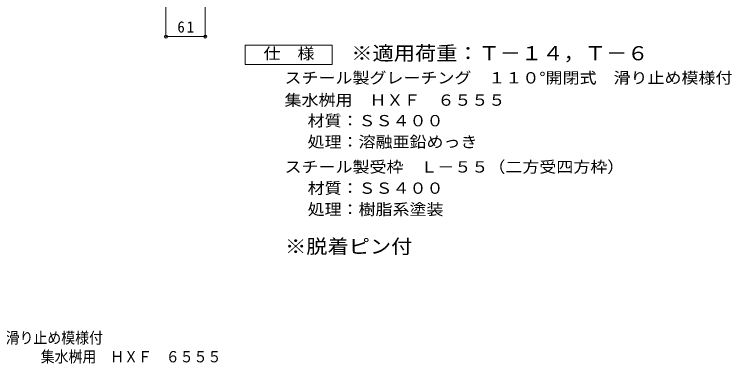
# Model space of a CAD drawing. Units: millimetres, scale not verified. Extents: x -1128 to 1035, y -823 to 795.
# Drawn here: x -80 to 1035, y -823 to -279 of the extents above; entities that cross this region are included whole.
import ezdxf
from ezdxf.enums import TextEntityAlignment as Align

# ---------------------------------------------------------------- set-up
doc = ezdxf.new("R2010")
doc.units = ezdxf.units.MM
doc.header["$LTSCALE"] = 6
doc.header["$PDMODE"] = 32
doc.header["$PDSIZE"] = 4.8
doc.layers.add('A-4_寸法', color=7, linetype='Continuous', lineweight=9)
doc.layers.add('F-4_F-4ﾚｲﾔ', color=2, linetype='Continuous', lineweight=9)
doc.layers.add('F-5_F-5ﾚｲﾔ', color=2, linetype='Continuous')
doc.styles.add('ＭＳ ゴシック', font='')
doc.styles.get('ＭＳ ゴシック').set_extended_font_data('MS Gothic')

msp = doc.modelspace()

# ---------------------------------------------------------------- linework, layer by layer
at = {"layer": 'A-4_寸法'}
for p, q in [((155.69, -200.113), (155.69, -315.514)), ((216.689, -200.113), (216.689, -315.514)), ((155.69, -313.714), (216.689, -313.714))]:
    msp.add_line(p, q, dxfattribs=at)
for p in [(155.69, -313.714), (216.689, -313.714)]:
    msp.add_point(p, dxfattribs=at)
at = {"layer": 'F-4_F-4ﾚｲﾔ'}
msp.add_lwpolyline([(278.814, -357.189), (278.814, -327.189), (413.814, -327.189), (413.814, -357.189)], close=True, dxfattribs=at)

# ---------------------------------------------------------------- texts
at = {"layer": 'A-4_寸法', "color": 2, "insert": (173.439, -307.714), "char_height": 17.6, "attachment_point": 7, "style": 'ＭＳ ゴシック'}
msp.add_mtext('\\T1.27;\\W0.95;61', dxfattribs=at)
at = {"layer": 'F-4_F-4ﾚｲﾔ', "style": 'ＭＳ ゴシック', "width": 1.1}
for s, p in [('仕\u3000様', (307.314, -354.19)), ('スチール製グレーチング\u3000１１０°開閉式\u3000滑り止め模様付', (340.068, -391.942)), ('集水桝用\u3000ＨＸＦ\u3000６５５５', (340.068, -426.629)), ('材質：ＳＳ４００', (375.895, -458.611)), ('処理：溶融亜鉛めっき', (375.895, -491.612)), ('スチール製受枠\u3000Ｌ－５５（二方受四方枠）', (340.069, -530.612)), ('材質：ＳＳ４００', (375.895, -563.612)), ('処理：樹脂系塗装', (375.895, -596.612))]:
    msp.add_text(s, height=17.6, dxfattribs=at).set_placement(p, align=Align.BOTTOM_LEFT)
at = {"layer": 'F-4_F-4ﾚｲﾔ', "color": 3, "style": 'ＭＳ ゴシック', "width": 1.1}
msp.add_text('※脱着ピン付', height=21.99, dxfattribs=at).set_placement((340.825, -657.826), align=Align.BOTTOM_LEFT)
at = {"layer": 'F-5_F-5ﾚｲﾔ', "color": 3, "style": 'ＭＳ ゴシック', "width": 1.1}
msp.add_text('※適用荷重：Ｔ－１４，Ｔ－６', height=21.99, dxfattribs=at).set_placement((443.814, -357.189), align=Align.BOTTOM_LEFT)
at = {"layer": 'F-5_F-5ﾚｲﾔ', "style": 'ＭＳ ゴシック', "width": 0.9}
for s, p in [('スチール製グレーチング\u3000１１０°開閉式\u3000滑り止め模様付', (-512.046, -796.524)), ('集水桝用\u3000ＨＸＦ\u3000６５５５', (-39.071, -825.907))]:
    msp.add_text(s, height=17.6, dxfattribs=at).set_placement(p, align=Align.BOTTOM_LEFT)

doc.saveas('drawing.dxf')
